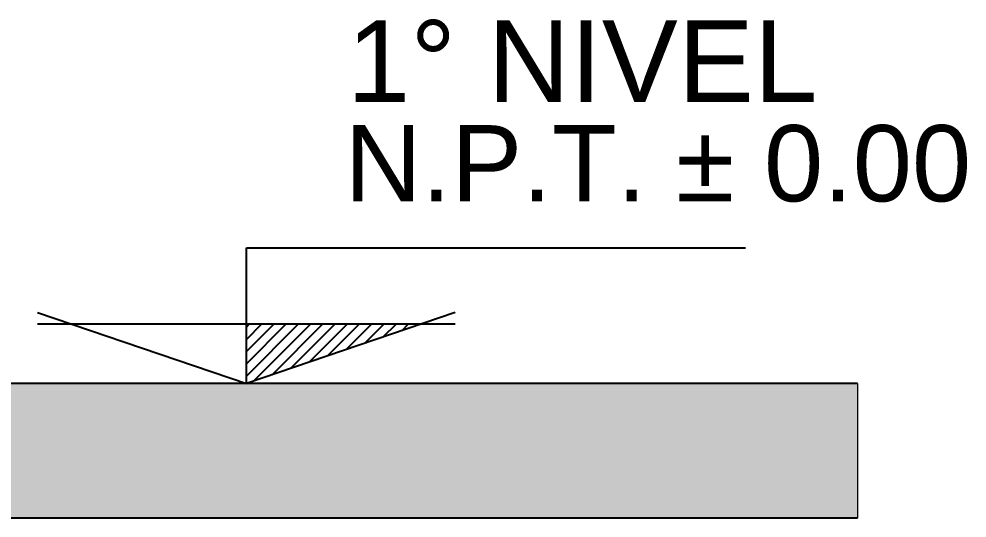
# Model space of a CAD drawing. Header units: millimetres. Extents: x 1313 to 1393.8, y 883.5 to 926.2.
# Drawn here: x 1377.93 to 1379.341, y 885.576 to 886.319 of the extents above; entities that cross this region are included whole.
import ezdxf

# ---------------------------------------------------------------- set-up
doc = ezdxf.new("R2010")
doc.units = ezdxf.units.MM
for name, color, linetype, lineweight in [('ambientes', 254, 'Continuous', 25), ('DIMENSIONES', 1, 'Continuous', 5), ('vidrio', 254, 'Continuous', 5)]:
    doc.layers.add(name, color=color, linetype=linetype, lineweight=lineweight)
doc.layers.add('AR-TEXTOS', color=2, linetype='Continuous')
doc.styles.add('AR-LETREROS', font='arial.ttf')

# ---------------------------------------------------------------- blocks, each defined once
blk = doc.blocks.new('Niveles')
h = blk.add_hatch()
h.set_pattern_fill('LINE,_O', color=1, scale=0.01, angle=45)
h.set_pattern_definition([(45, (-54.450773, -124.57203), (-0.02245064, 0.02245064), [])])
h.paths.add_polyline_path([(0.6444, 0.2191), (0, 0.2191), (0, 0)])
at = {"color": 1}
for p, q in [((0, 0), (0, 0.4984)), ((0, 0.4984), (1.8333, 0.4984)), ((-0.767, 0.2608), (0, 0)), ((0.767, 0.2608), (0, 0)), ((-0.767, 0.2191), (0.767, 0.2191))]:
    blk.add_line(p, q, dxfattribs=at)
at = {"style": 'AR-LETREROS'}
for tag, p, height in [('ACCESO', (0.473, 1.0343), 0.3), ('NIV%%P0.00', (0.4434, 0.669), 0.28)]:
    blk.add_attdef(tag, p, '', height=height, dxfattribs=at)

msp = doc.modelspace()

# ---------------------------------------------------------------- hatches: boundary and pattern name
at = {"layer": 'DIMENSIONES'}
h = msp.add_hatch(color=256, dxfattribs=at)
h.set_gradient(color1=(192, 192, 192), color2=(199, 199, 199), one_color=1, tint=0.78, name='HEMISPHERICAL')
h.paths.add_polyline_path([(1379.1776, 885.7765), (1358.0829, 885.7765), (1358.0829, 885.5765), (1379.1776, 885.5765)])

# ---------------------------------------------------------------- linework, layer by layer
at = {"layer": 'ambientes'}
for p, q in [((1379.1776, 885.7765), (1358.0829, 885.7765)), ((1379.1776, 885.5765), (1358.0829, 885.5765))]:
    msp.add_line(p, q, dxfattribs=at)
at = {"layer": 'vidrio'}
msp.add_line((1379.1776, 885.7765), (1379.1776, 885.5765), dxfattribs=at)

# ---------------------------------------------------------------- block references
at = {"layer": 'AR-TEXTOS'}
ref = msp.add_blockref('Niveles', (1378.2684, 885.7765), dxfattribs=dict(at, xscale=0.4049999999997453, yscale=0.4049999999997453, zscale=0.4049999999997453))
ref.add_attrib('ACCESO', '1° NIVEL  ', (1378.418, 886.1954), dxfattribs={"layer": '0', "height": 0.1215, "style": 'AR-LETREROS'})
ref.add_attrib('NIV%%P0.00', 'N.P.T. %%P 0.00', (1378.4147, 886.0474), dxfattribs={"layer": '0', "height": 0.1134, "style": 'AR-LETREROS'})

doc.saveas('drawing.dxf')
